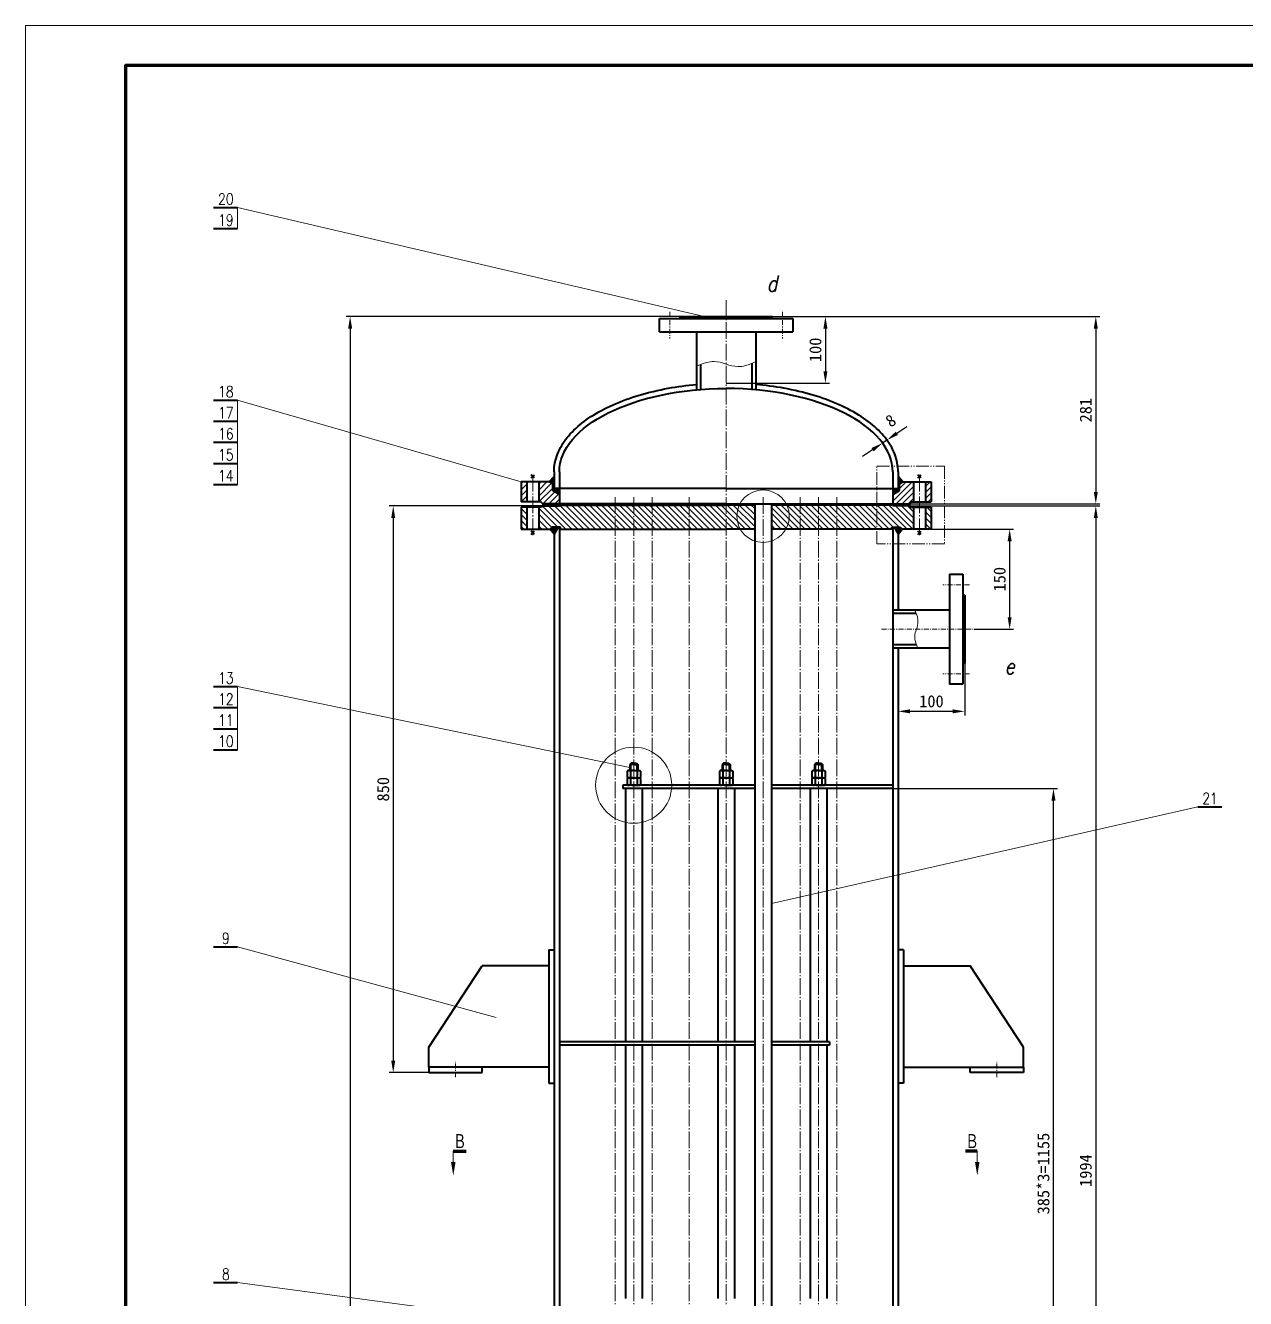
# Model space of a CAD drawing. Extents: x 577 to 4141, y -1551 to 10575.
# Drawn here: x 577 to 2407, y 8665 to 10575 of the extents above; entities that cross this region are included whole.
import ezdxf
from ezdxf.enums import TextEntityAlignment as Align

# ---------------------------------------------------------------- set-up
doc = ezdxf.new("R2010")
doc.units = 0
doc.header["$LTSCALE"] = 10
doc.header["$PDMODE"] = 1
for name, pattern in [('JXX-L', [2.95, 1.9, -0.25, 0.15, -0.25, 0.15, -0.25]), ('ZXX-L', [3.28, 2.5, -0.3, 0.18, -0.3]), ('ZXX-S', [1.27, 0.75, -0.2, 0.12, -0.2])]:
    doc.linetypes.add(name, pattern=pattern)
doc.layers.get('Defpoints').update_dxf_attribs({"linetype": 'CONTINUOUS'})
doc.layers.add('5剖面线层', color=2, linetype='CONTINUOUS')
for name, color, linetype, lineweight in [('A 粗实线', 1, 'CONTINUOUS', 40), ('B 细实线', 7, 'CONTINUOUS', 18), ('C 文 字', 2, 'CONTINUOUS', 20), ('D 短中心线', 3, 'ZXX-S', 18), ('E 长中心线', 3, 'ZXX-L', 18), ('I 长双点线', 3, 'JXX-L', 18), ('J 标注尺寸', 2, 'CONTINUOUS', 18)]:
    doc.layers.add(name, color=color, linetype=linetype, lineweight=lineweight)
doc.styles.add('ITALICT', font='ITALICT.shx', dxfattribs={"width": 0.7})
doc.styles.add('ROMANC', font='romanc', dxfattribs={"width": 0.7, "height": 6})
doc.styles.get("Standard").update_dxf_attribs({"font": 'SIMFANG.TTF'})
doc.styles.add('标题中文', font='SIMFANG.TTF', dxfattribs={"width": 0.7})
doc.dimstyles.new('通用标注4.0', dxfattribs={"dimscale": 6, "dimtxt": 3, "dimasz": 3, "dimexe": 1, "dimexo": 0, "dimgap": 1, "dimtad": 1, "dimdec": 0, "dimzin": 0, "dimdsep": 46, "dimtxsty": 'Standard', "dimcen": 0, "dimadec": 0, "dimazin": 0, "dimtfac": 0.375, "dimtdec": 0, "dimtmove": 2, "dimatfit": 3, "dimfxl": 0, "dimtzin": 0, "dimarcsym": 0})

# ---------------------------------------------------------------- blocks, each defined once
blk = doc.blocks.new('*D92')
at = {"layer": 'C 文 字', "color": 0, "lineweight": -2}
for p, q in [((1352.9, 9854.4), (1122.7, 9854.4)), ((1128.7, 9836.4), (1128.7, 9022.4)), ((1181.9, 9004.4), (1122.7, 9004.4))]:
    blk.add_line(p, q, dxfattribs=at)
at = {"layer": 'C 文 字', "color": 0}
for points in [[(1125.7, 9836.4), (1131.7, 9836.4), (1128.7, 9854.4)], [(1125.7, 9022.4), (1131.7, 9022.4), (1128.7, 9004.4)]]:
    blk.add_solid(points, dxfattribs=at)
at = {"layer": 'Defpoints', "color": 0}
for p in [(1352.9, 9854.4), (1128.7, 9004.4), (1181.9, 9004.4)]:
    blk.add_point(p, dxfattribs=at)
at = {"layer": 'C 文 字', "color": 0, "insert": (1113.7, 9429.4), "char_height": 18, "attachment_point": 5, "rotation": 90}
blk.add_mtext('850', dxfattribs=at)
blk = doc.blocks.new('*D64')
at = {"layer": 'C 文 字', "color": 0, "lineweight": -2}
for p, q in [((1558.9, 10138.4), (1058.1, 10138.4)), ((1064.1, 10120.4), (1064.1, 6059.4)), ((1576.9, 6041.4), (1058.1, 6041.4))]:
    blk.add_line(p, q, dxfattribs=at)
at = {"layer": 'C 文 字', "color": 0}
for points in [[(1061.1, 10120.4), (1067.1, 10120.4), (1064.1, 10138.4)], [(1061.1, 6059.4), (1067.1, 6059.4), (1064.1, 6041.4)]]:
    blk.add_solid(points, dxfattribs=at)
at = {"layer": 'Defpoints', "color": 0}
for p in [(1558.9, 10138.4), (1064.1, 6041.4), (1576.9, 6041.4)]:
    blk.add_point(p, dxfattribs=at)
at = {"layer": 'C 文 字', "color": 0, "insert": (1049.1, 8089.9), "char_height": 18, "attachment_point": 5, "rotation": 90}
blk.add_mtext('4120', dxfattribs=at)
blk = doc.blocks.new('*D74')
at = {"layer": 'C 文 字', "color": 0, "lineweight": -2}
for p, q in [((1877.9, 9430.4), (2124.9, 9430.4)), ((2118.9, 8293.4), (2118.9, 9412.4)), ((2004.1, 8275.4), (2124.9, 8275.4))]:
    blk.add_line(p, q, dxfattribs=at)
at = {"layer": 'C 文 字', "color": 0}
for points in [[(2115.9, 9412.4), (2121.9, 9412.4), (2118.9, 9430.4)], [(2115.9, 8293.4), (2121.9, 8293.4), (2118.9, 8275.4)]]:
    blk.add_solid(points, dxfattribs=at)
at = {"layer": 'Defpoints', "color": 0}
for p in [(1877.9, 9430.4), (2118.9, 9430.4), (2004.1, 8275.4)]:
    blk.add_point(p, dxfattribs=at)
at = {"layer": 'C 文 字', "color": 0, "insert": (2103.9, 8852.9), "char_height": 18, "attachment_point": 5, "rotation": 90}
blk.add_mtext('385*3=1155', dxfattribs=at)
blk = doc.blocks.new('*D73')
at = {"layer": 'C 文 字', "color": 0, "lineweight": -2}
for p, q in [((1902.9, 9854.4), (2188.4, 9854.4)), ((2182.4, 9836.4), (2182.4, 7878.4)), ((1902.9, 7860.4), (2188.4, 7860.4))]:
    blk.add_line(p, q, dxfattribs=at)
at = {"layer": 'C 文 字', "color": 0}
for points in [[(2179.4, 9836.4), (2185.4, 9836.4), (2182.4, 9854.4)], [(2179.4, 7878.4), (2185.4, 7878.4), (2182.4, 7860.4)]]:
    blk.add_solid(points, dxfattribs=at)
at = {"layer": 'Defpoints', "color": 0}
for p in [(1902.9, 9854.4), (1902.9, 7860.4), (2182.4, 7860.4)]:
    blk.add_point(p, dxfattribs=at)
at = {"layer": 'C 文 字', "color": 0, "insert": (2167.4, 8857.4), "char_height": 18, "attachment_point": 5, "rotation": 90}
blk.add_mtext('1994', dxfattribs=at)
blk = doc.blocks.new('*D103')
at = {"layer": 'C 文 字', "color": 0, "lineweight": -2}
for p, q in [((1884.1, 9963.2), (1899, 9973.3)), ((1864.8, 9945.4), (1859.2, 9953.6)), ((1862.6, 9948.7), (1869.2, 9953.2)), ((1871.4, 9949.9), (1865.8, 9958.1)), ((1847.7, 9938.6), (1832.7, 9928.5))]:
    blk.add_line(p, q, dxfattribs=at)
at = {"layer": 'C 文 字', "color": 0}
for points in [[(1846, 9941.1), (1849.3, 9936.1), (1862.6, 9948.7)], [(1882.4, 9965.7), (1885.8, 9960.7), (1869.2, 9953.2)]]:
    blk.add_solid(points, dxfattribs=at)
at = {"layer": 'Defpoints', "color": 0}
for p in [(1869.2, 9953.2), (1871.4, 9949.9), (1864.8, 9945.4)]:
    blk.add_point(p, dxfattribs=at)
at = {"layer": 'C 文 字', "color": 0, "insert": (1874.8, 9982.2), "char_height": 18, "attachment_point": 5, "rotation": 34.0697}
blk.add_mtext('8', dxfattribs=at)
blk = doc.blocks.new('*D99')
at = {"layer": 'C 文 字', "color": 0, "lineweight": -2}
for p, q in [((1761.3, 10138.4), (2188.4, 10138.4)), ((2182.4, 10120.4), (2182.4, 9875.4)), ((1902.9, 9857.4), (2188.4, 9857.4))]:
    blk.add_line(p, q, dxfattribs=at)
at = {"layer": 'C 文 字', "color": 0}
for points in [[(2179.4, 10120.4), (2185.4, 10120.4), (2182.4, 10138.4)], [(2179.4, 9875.4), (2185.4, 9875.4), (2182.4, 9857.4)]]:
    blk.add_solid(points, dxfattribs=at)
at = {"layer": 'Defpoints', "color": 0}
for p in [(1761.3, 10138.4), (1902.9, 9857.4), (2182.4, 9857.4)]:
    blk.add_point(p, dxfattribs=at)
at = {"layer": 'C 文 字', "color": 0, "insert": (2167.4, 9997.9), "char_height": 18, "attachment_point": 5, "rotation": 90}
blk.add_mtext('281', dxfattribs=at)
blk = doc.blocks.new('*D102')
at = {"layer": 'C 文 字', "color": 0, "lineweight": -2}
for p, q in [((1696.9, 10138.4), (1782.9, 10138.4)), ((1776.9, 10120.4), (1776.9, 10056.4)), ((1627.9, 10038.4), (1782.9, 10038.4))]:
    blk.add_line(p, q, dxfattribs=at)
at = {"layer": 'C 文 字', "color": 0}
for points in [[(1773.9, 10120.4), (1779.9, 10120.4), (1776.9, 10138.4)], [(1773.9, 10056.4), (1779.9, 10056.4), (1776.9, 10038.4)]]:
    blk.add_solid(points, dxfattribs=at)
at = {"layer": 'Defpoints', "color": 0}
for p in [(1696.9, 10138.4), (1627.9, 10038.4), (1776.9, 10038.4)]:
    blk.add_point(p, dxfattribs=at)
at = {"layer": 'C 文 字', "color": 0, "insert": (1761.9, 10088.4), "char_height": 18, "attachment_point": 5, "rotation": 90}
blk.add_mtext('100', dxfattribs=at)
blk = doc.blocks.new('*D100')
at = {"layer": 'C 文 字', "color": 0, "lineweight": -2}
for p, q in [((1985.9, 9618.4), (1985.9, 9540.2)), ((1885.9, 9548), (1885.9, 9540.2)), ((1967.9, 9546.2), (1903.9, 9546.2))]:
    blk.add_line(p, q, dxfattribs=at)
at = {"layer": 'C 文 字', "color": 0}
for points in [[(1903.9, 9549.2), (1903.9, 9543.2), (1885.9, 9546.2)], [(1967.9, 9549.2), (1967.9, 9543.2), (1985.9, 9546.2)]]:
    blk.add_solid(points, dxfattribs=at)
at = {"layer": 'Defpoints', "color": 0}
for p in [(1985.9, 9618.4), (1885.9, 9548), (1885.9, 9546.2)]:
    blk.add_point(p, dxfattribs=at)
at = {"layer": 'C 文 字', "color": 0, "insert": (1935.9, 9561.2), "char_height": 18, "attachment_point": 5}
blk.add_mtext('100', dxfattribs=at)
blk = doc.blocks.new('*D101')
at = {"layer": 'C 文 字', "color": 0, "lineweight": -2}
for p, q in [((1935.4, 9819.4), (2059.2, 9819.4)), ((2053.2, 9801.4), (2053.2, 9687.4)), ((2000.2, 9669.4), (2059.2, 9669.4))]:
    blk.add_line(p, q, dxfattribs=at)
at = {"layer": 'C 文 字', "color": 0}
for points in [[(2050.2, 9801.4), (2056.2, 9801.4), (2053.2, 9819.4)], [(2050.2, 9687.4), (2056.2, 9687.4), (2053.2, 9669.4)]]:
    blk.add_solid(points, dxfattribs=at)
at = {"layer": 'Defpoints', "color": 0}
for p in [(1935.4, 9819.4), (2000.2, 9669.4), (2053.2, 9669.4)]:
    blk.add_point(p, dxfattribs=at)
at = {"layer": 'C 文 字', "color": 0, "insert": (2038.2, 9744.4), "char_height": 18, "attachment_point": 5, "rotation": 90}
blk.add_mtext('150', dxfattribs=at)

msp = doc.modelspace()

# ---------------------------------------------------------------- hatches: boundary and pattern name
at = {"layer": '5剖面线层'}
h = msp.add_hatch(dxfattribs=at)
h.set_pattern_fill('ANSI37', color=256, scale=0.25, style=0)
h.set_pattern_definition([(45, (-8078.0047, 5688.6609), (-0.56126601, 0.56126601), []), (135, (-8078.0047, 5688.6609), (-0.56126601, -0.56126601), [])])
h.paths.add_polyline_path([(1369.93, 9898.39), (1362.73, 9890.39), (1367.93, 9887.39), (1367.93, 9877.39), (1377.93, 9871.62), (1377.93, 9880.39), (1369.93, 9880.39)])
h.paths.add_polyline_path([(1377.93, 9857.39), (1352.93, 9857.39), (1352.93, 9854.39), (1377.93, 9854.39)])
h.paths.add_polyline_path([(1375.93, 9822.39), (1366.93, 9822.39), (1363.93, 9819.39), (1369.93, 9812)])
h = msp.add_hatch(dxfattribs=at)
h.set_pattern_fill('ANSI37', color=256, scale=0.25, style=0)
h.set_pattern_definition([(135, (11333.8558, 5688.6609), (0.56126601, 0.56126601), []), (45, (11333.8558, 5688.6609), (0.56126601, -0.56126601), [])])
h.paths.add_polyline_path([(1885.93, 9898.39), (1893.12, 9890.39), (1887.93, 9887.39), (1887.93, 9877.39), (1877.93, 9871.62), (1877.93, 9880.39), (1885.93, 9880.39)])
h.paths.add_polyline_path([(1877.93, 9857.39), (1902.93, 9857.39), (1902.93, 9854.39), (1877.93, 9854.39)])
h.paths.add_polyline_path([(1879.93, 9822.39), (1888.93, 9822.39), (1891.93, 9819.39), (1885.93, 9812)])
h = msp.add_hatch(dxfattribs=at)
h.set_pattern_fill('ANSI31', color=256, scale=2, style=0)
h.set_pattern_definition([(45, (-8078.0047, 5688.661), (-4.490128, 4.490128), [])])
h.paths.add_polyline_path([(1367.93, 9887.39), (1362.73, 9890.39), (1346.93, 9890.39), (1346.93, 9860.39), (1349.93, 9860.39), (1352.93, 9857.39), (1377.93, 9857.39), (1377.93, 9871.62), (1367.93, 9877.39)])
h.paths.add_polyline_path([(1328.93, 9890.39), (1320.43, 9890.39), (1320.43, 9860.39), (1328.93, 9860.39)])
h.paths.add_polyline_path([(1908.93, 9890.39), (1893.12, 9890.39), (1887.93, 9887.39), (1887.93, 9877.39), (1877.93, 9871.62), (1877.93, 9857.39), (1902.93, 9857.39), (1905.93, 9860.39), (1908.93, 9860.39)])
h.paths.add_polyline_path([(1935.43, 9890.39), (1926.93, 9890.39), (1926.93, 9860.39), (1935.43, 9860.39)])
h = msp.add_hatch(dxfattribs=at)
h.set_pattern_fill('ANSI31', color=256, scale=2, angle=90, style=0)
h.set_pattern_definition([(135, (-8078.0047, 5688.661), (-4.490128, -4.490128), [])])
h.paths.add_polyline_path([(1461.65, 9855.39), (1378.93, 9855.39), (1377.93, 9854.39), (1352.93, 9854.39), (1350.93, 9852.39), (1346.93, 9852.39), (1346.93, 9819.39), (1363.93, 9819.39), (1366.93, 9822.39), (1379.43, 9822.39), (1379.43, 9819.39), (1461.65, 9819.39)])
h.paths.add_polyline_path([(1328.93, 9852.39), (1320.43, 9852.39), (1320.43, 9819.39), (1328.93, 9819.39)])
h.paths.add_polyline_path([(1489.36, 9855.39), (1461.65, 9855.39), (1461.65, 9819.39), (1489.36, 9819.39)])
h.paths.add_polyline_path([(1517.07, 9855.39), (1489.36, 9855.39), (1489.36, 9819.39), (1517.07, 9819.39)])
h.paths.add_polyline_path([(1572.5, 9855.39), (1517.07, 9855.39), (1517.07, 9819.39), (1572.5, 9819.39)])
h.paths.add_polyline_path([(1627.93, 9855.39), (1572.5, 9855.39), (1572.5, 9819.39), (1627.93, 9819.39)])
h.paths.add_polyline_path([(1670.85, 9855.39), (1627.93, 9855.39), (1627.93, 9819.39), (1670.85, 9819.39)])
h.paths.add_polyline_path([(1738.78, 9855.39), (1695.85, 9855.39), (1695.85, 9819.39), (1738.78, 9819.39)])
h.paths.add_polyline_path([(1766.49, 9855.39), (1738.78, 9855.39), (1738.78, 9819.39), (1766.49, 9819.39)])
h.paths.add_polyline_path([(1794.2, 9855.39), (1766.49, 9855.39), (1766.49, 9819.39), (1794.2, 9819.39)])
h.paths.add_polyline_path([(1908.93, 9852.39), (1904.93, 9852.39), (1902.93, 9854.39), (1877.93, 9854.39), (1876.93, 9855.39), (1794.2, 9855.39), (1794.2, 9819.39), (1876.43, 9819.39), (1876.43, 9822.39), (1888.93, 9822.39), (1891.93, 9819.39), (1908.93, 9819.39)])
h.paths.add_polyline_path([(1935.43, 9852.39), (1926.93, 9852.39), (1926.93, 9819.39), (1935.43, 9819.39)])

# ---------------------------------------------------------------- linework, layer by layer
at = {"layer": 'A 粗实线'}
for p, q in [((859.2, 10301.92), (895.31, 10301.92)), ((859.2, 10270.32), (895.31, 10270.32)), ((1527.93, 10135.39), (1727.93, 10135.39)), ((1527.93, 10115.39), (1527.93, 10135.39)), ((1558.93, 10138.39), (1696.93, 10138.39)), ((1558.93, 10135.39), (1558.93, 10138.39)), ((1696.93, 10135.39), (1696.93, 10138.39)), ((1696.93, 10138.39), (1696.93, 10138.39)), ((1727.93, 10135.39), (1727.93, 10115.39)), ((1527.93, 10115.39), (1727.93, 10115.39)), ((1583.43, 10115.39), (1583.43, 10028.4)), ((1672.43, 10115.39), (1672.43, 10028.4)), ((1589.43, 10066.18), (1589.43, 10028.9)), ((1666.43, 10068.02), (1666.43, 10028.9)), ((859.2, 10012.97), (895.31, 10012.97)), ((859.2, 9981.36), (895.31, 9981.36)), ((859.2, 9949.76), (895.31, 9949.76)), ((859.2, 9918.16), (895.31, 9918.16)), ((1335.48, 9896.21), (1340.37, 9901.1)), ((1340.37, 9896.21), (1335.48, 9901.1)), ((1362.73, 9890.39), (1369.93, 9898.39)), ((1369.93, 9905.39), (1369.93, 9880.39)), ((1377.93, 9905.39), (1377.93, 9854.39)), ((1877.93, 9905.39), (1877.93, 9854.39)), ((1885.93, 9905.39), (1885.93, 9880.39)), ((1893.12, 9890.39), (1885.93, 9898.39)), ((1915.48, 9896.21), (1920.37, 9901.1)), ((1920.37, 9896.21), (1915.48, 9901.1)), ((859.2, 9886.56), (895.31, 9886.56)), ((1362.73, 9890.39), (1320.43, 9890.39)), ((1320.43, 9890.39), (1320.43, 9860.39)), ((1328.93, 9890.39), (1328.93, 9860.39)), ((1346.93, 9890.39), (1346.93, 9860.39)), ((1367.93, 9887.39), (1362.73, 9890.39)), ((1367.93, 9877.39), (1367.93, 9887.39)), ((1377.93, 9871.62), (1367.93, 9877.39)), ((1627.93, 9880.39), (1369.93, 9880.39)), ((1377.93, 9880.39), (1369.93, 9880.39)), ((1627.93, 9880.39), (1885.93, 9880.39)), ((1877.93, 9880.39), (1885.93, 9880.39)), ((1877.93, 9871.62), (1887.93, 9877.39)), ((1887.93, 9887.39), (1893.12, 9890.39)), ((1887.93, 9877.39), (1887.93, 9887.39)), ((1893.12, 9890.39), (1935.43, 9890.39)), ((1908.93, 9890.39), (1908.93, 9860.39)), ((1926.93, 9890.39), (1926.93, 9860.39)), ((1935.43, 9890.39), (1935.43, 9860.39)), ((1349.93, 9860.39), (1320.43, 9860.39)), ((1352.93, 9857.39), (1349.93, 9860.39)), ((1352.93, 9854.39), (1350.93, 9852.39)), ((1627.93, 9857.39), (1352.93, 9857.39)), ((1352.93, 9857.39), (1352.93, 9854.39)), ((1352.93, 9854.39), (1377.93, 9854.39)), ((1377.93, 9854.39), (1378.93, 9855.39)), ((1378.93, 9855.39), (1627.93, 9855.39)), ((1627.93, 9857.39), (1902.93, 9857.39)), ((1670.85, 9855.39), (1627.93, 9855.39)), ((1670.85, 9857.39), (1670.85, 7857.39)), ((1695.85, 9857.39), (1695.85, 7857.39)), ((1876.93, 9855.39), (1695.85, 9855.39)), ((1877.93, 9854.39), (1876.93, 9855.39)), ((1902.93, 9854.39), (1877.93, 9854.39)), ((1902.93, 9857.39), (1905.93, 9860.39)), ((1902.93, 9857.39), (1902.93, 9854.39)), ((1902.93, 9854.39), (1904.93, 9852.39)), ((1905.93, 9860.39), (1935.43, 9860.39)), ((1350.93, 9852.39), (1320.43, 9852.39)), ((1320.43, 9852.39), (1320.43, 9819.39)), ((1328.93, 9852.39), (1328.93, 9819.39)), ((1346.93, 9852.39), (1346.93, 9819.39)), ((1904.93, 9852.39), (1935.43, 9852.39)), ((1908.93, 9852.39), (1908.93, 9819.39)), ((1926.93, 9852.39), (1926.93, 9819.39)), ((1935.43, 9852.39), (1935.43, 9819.39)), ((1320.43, 9819.39), (1363.93, 9819.39)), ((1340.37, 9811.4), (1335.48, 9816.3)), ((1335.48, 9811.4), (1340.37, 9816.3)), ((1366.93, 9822.39), (1363.93, 9819.39)), ((1369.93, 9812), (1363.93, 9819.39)), ((1379.43, 9822.39), (1366.93, 9822.39)), ((1375.93, 9822.39), (1369.93, 9812)), ((1377.93, 9822.39), (1377.93, 7892.39)), ((1377.93, 9819.39), (1627.93, 9819.39)), ((1379.43, 9819.39), (1379.43, 9822.39)), ((1670.85, 9819.39), (1627.93, 9819.39)), ((1877.93, 9819.39), (1695.85, 9819.39)), ((1876.43, 9822.39), (1888.93, 9822.39)), ((1876.43, 9819.39), (1876.43, 9822.39)), ((1877.93, 9822.39), (1877.93, 7892.39)), ((1879.93, 9822.39), (1885.93, 9812)), ((1885.93, 9812), (1891.93, 9819.39)), ((1888.93, 9822.39), (1891.93, 9819.39)), ((1935.43, 9819.39), (1891.93, 9819.39)), ((1920.37, 9811.4), (1915.48, 9816.3)), ((1915.48, 9811.4), (1920.37, 9816.3)), ((1369.93, 9812), (1369.93, 8073.89)), ((1885.93, 9812), (1885.93, 9697.89)), ((1962.93, 9751.89), (1962.93, 9586.89)), ((1962.93, 9751.89), (1982.93, 9751.89)), ((1982.93, 9751.89), (1982.93, 9586.89)), ((1982.93, 9720.39), (1985.93, 9720.39)), ((1985.93, 9720.39), (1985.93, 9618.39)), ((1962.93, 9697.89), (1877.93, 9697.89)), ((1913.18, 9692.89), (1877.93, 9692.89)), ((1913.42, 9645.89), (1877.93, 9645.89)), ((1962.93, 9640.89), (1877.93, 9640.89)), ((1885.93, 9640.89), (1885.93, 7902.79)), ((1982.93, 9618.39), (1985.93, 9618.39)), ((1985.93, 9618.39), (1985.93, 9618.39)), ((1982.93, 9586.89), (1962.93, 9586.89)), ((859.2, 9583.4), (895.31, 9583.4)), ((859.2, 9551.8), (895.31, 9551.8)), ((859.2, 9520.2), (895.31, 9520.2)), ((859.2, 9488.59), (895.31, 9488.59)), ((1480.7, 9457.39), (1479.36, 9456.62)), ((1479.36, 9456.62), (1479.36, 9447.17)), ((1489.36, 9457.39), (1480.7, 9457.39)), ((1485.36, 9468.29), (1483.36, 9466.29)), ((1489.36, 9466.29), (1483.36, 9466.29)), ((1483.36, 9466.29), (1483.36, 9457.39)), ((1484.36, 9456.62), (1484.36, 9447.17)), ((1489.36, 9468.29), (1485.36, 9468.29)), ((1489.36, 9468.29), (1493.36, 9468.29)), ((1489.36, 9466.29), (1495.36, 9466.29)), ((1489.36, 9457.39), (1498.02, 9457.39)), ((1493.36, 9468.29), (1495.36, 9466.29)), ((1494.36, 9456.62), (1494.36, 9447.17)), ((1495.36, 9466.29), (1495.36, 9457.39)), ((1498.02, 9457.39), (1499.36, 9456.62)), ((1499.36, 9456.62), (1499.36, 9447.17)), ((1619.27, 9457.39), (1617.93, 9456.62)), ((1617.93, 9456.62), (1617.93, 9447.17)), ((1627.93, 9457.39), (1619.27, 9457.39)), ((1623.93, 9468.29), (1621.93, 9466.29)), ((1621.93, 9466.29), (1621.93, 9457.39)), ((1627.93, 9466.29), (1621.93, 9466.29)), ((1622.93, 9456.62), (1622.93, 9447.17)), ((1627.93, 9468.29), (1623.93, 9468.29)), ((1627.93, 9468.29), (1631.93, 9468.29)), ((1627.93, 9466.29), (1633.93, 9466.29)), ((1627.93, 9457.39), (1636.59, 9457.39)), ((1631.93, 9468.29), (1633.93, 9466.29)), ((1632.93, 9456.62), (1632.93, 9447.17)), ((1633.93, 9466.29), (1633.93, 9457.39)), ((1636.59, 9457.39), (1637.93, 9456.62)), ((1637.93, 9456.62), (1637.93, 9447.17)), ((1757.83, 9457.39), (1756.49, 9456.62)), ((1756.49, 9456.62), (1756.49, 9447.17)), ((1766.49, 9457.39), (1757.83, 9457.39)), ((1762.49, 9468.29), (1760.49, 9466.29)), ((1760.49, 9466.29), (1760.49, 9457.39)), ((1766.49, 9466.29), (1760.49, 9466.29)), ((1761.49, 9456.62), (1761.49, 9447.17)), ((1766.49, 9468.29), (1762.49, 9468.29)), ((1766.49, 9468.29), (1770.49, 9468.29)), ((1766.49, 9466.29), (1772.49, 9466.29)), ((1766.49, 9457.39), (1775.15, 9457.39)), ((1770.49, 9468.29), (1772.49, 9466.29)), ((1771.49, 9456.62), (1771.49, 9447.17)), ((1772.49, 9466.29), (1772.49, 9457.39)), ((1775.15, 9457.39), (1776.49, 9456.62)), ((1776.49, 9456.62), (1776.49, 9447.17)), ((1670.85, 9435.39), (1472.93, 9435.39)), ((1472.93, 9435.39), (1472.93, 9430.39)), ((1480.7, 9446.39), (1479.36, 9447.17)), ((1480.7, 9446.39), (1479.36, 9445.62)), ((1479.36, 9445.62), (1479.36, 9436.17)), ((1480.7, 9435.39), (1479.36, 9436.17)), ((1489.36, 9446.39), (1480.7, 9446.39)), ((1489.36, 9446.39), (1480.7, 9446.39)), ((1489.36, 9435.39), (1480.7, 9435.39)), ((1484.36, 9445.62), (1484.36, 9436.17)), ((1489.36, 9446.39), (1498.02, 9446.39)), ((1489.36, 9446.39), (1498.02, 9446.39)), ((1489.36, 9435.39), (1498.02, 9435.39)), ((1494.36, 9445.62), (1494.36, 9436.17)), ((1498.02, 9446.39), (1499.36, 9447.17)), ((1498.02, 9446.39), (1499.36, 9445.62)), ((1498.02, 9435.39), (1499.36, 9436.17)), ((1499.36, 9445.62), (1499.36, 9436.17)), ((1619.27, 9446.39), (1617.93, 9447.17)), ((1619.27, 9446.39), (1617.93, 9445.62)), ((1617.93, 9445.62), (1617.93, 9436.17)), ((1619.27, 9435.39), (1617.93, 9436.17)), ((1627.93, 9446.39), (1619.27, 9446.39)), ((1627.93, 9446.39), (1619.27, 9446.39)), ((1627.93, 9435.39), (1619.27, 9435.39)), ((1622.93, 9445.62), (1622.93, 9436.17)), ((1627.93, 9446.39), (1636.59, 9446.39)), ((1627.93, 9446.39), (1636.59, 9446.39)), ((1627.93, 9435.39), (1636.59, 9435.39)), ((1632.93, 9445.62), (1632.93, 9436.17)), ((1636.59, 9446.39), (1637.93, 9447.17)), ((1636.59, 9446.39), (1637.93, 9445.62)), ((1636.59, 9435.39), (1637.93, 9436.17)), ((1637.93, 9445.62), (1637.93, 9436.17)), ((1877.93, 9435.39), (1695.85, 9435.39)), ((1757.83, 9446.39), (1756.49, 9447.17)), ((1757.83, 9446.39), (1756.49, 9445.62)), ((1756.49, 9445.62), (1756.49, 9436.17)), ((1757.83, 9435.39), (1756.49, 9436.17)), ((1766.49, 9446.39), (1757.83, 9446.39)), ((1766.49, 9446.39), (1757.83, 9446.39)), ((1766.49, 9435.39), (1757.83, 9435.39)), ((1761.49, 9445.62), (1761.49, 9436.17)), ((1766.49, 9446.39), (1775.15, 9446.39)), ((1766.49, 9446.39), (1775.15, 9446.39)), ((1766.49, 9435.39), (1775.15, 9435.39)), ((1771.49, 9445.62), (1771.49, 9436.17)), ((1775.15, 9446.39), (1776.49, 9447.17)), ((1775.15, 9446.39), (1776.49, 9445.62)), ((1775.15, 9435.39), (1776.49, 9436.17)), ((1776.49, 9445.62), (1776.49, 9436.17)), ((1670.85, 9430.39), (1472.93, 9430.39)), ((1476.86, 9430.39), (1476.86, 9050.39)), ((1501.86, 9430.39), (1501.86, 9050.39)), ((1615.43, 9430.39), (1615.43, 9050.39)), ((1640.43, 9430.39), (1640.43, 9050.39)), ((1877.93, 9430.39), (1695.85, 9430.39)), ((1753.99, 9430.39), (1753.99, 9050.39)), ((1778.99, 9430.39), (1778.99, 9050.39)), ((2335.23, 9402.77), (2371.34, 9402.77)), ((859.2, 9193.05), (895.31, 9193.05)), ((1361.93, 9188.39), (1361.93, 8988.39)), ((1361.93, 9188.39), (1369.93, 9188.39)), ((1893.93, 9188.39), (1885.93, 9188.39)), ((1893.93, 9188.39), (1893.93, 8988.39)), ((1181.93, 9042.39), (1261.93, 9164.39)), ((1361.93, 9164.39), (1261.93, 9164.39)), ((1893.93, 9164.39), (1993.93, 9164.39)), ((2073.93, 9042.39), (1993.93, 9164.39)), ((1181.93, 9012.39), (1181.93, 9042.39)), ((1670.85, 9050.39), (1377.93, 9050.39)), ((1670.85, 9045.39), (1377.93, 9045.39)), ((1476.86, 9045.56), (1476.86, 8665.56)), ((1501.86, 9045.56), (1501.86, 8665.56)), ((1615.43, 9045.56), (1615.43, 8665.56)), ((1640.43, 9045.56), (1640.43, 8665.56)), ((1782.93, 9050.39), (1695.85, 9050.39)), ((1782.93, 9045.39), (1695.85, 9045.39)), ((1753.99, 9045.56), (1753.99, 8665.56)), ((1778.99, 9045.56), (1778.99, 8665.56)), ((1782.93, 9050.39), (1782.93, 9045.39)), ((2073.93, 9012.39), (2073.93, 9042.39)), ((1361.93, 9012.39), (1181.93, 9012.39)), ((1181.93, 9012.39), (1181.93, 9004.39)), ((1181.93, 9004.39), (1261.93, 9004.39)), ((1261.93, 9004.39), (1261.93, 9012.39)), ((1893.93, 9012.39), (2073.93, 9012.39)), ((1993.93, 9004.39), (1993.93, 9012.39)), ((2073.93, 9004.39), (1993.93, 9004.39)), ((2073.93, 9012.39), (2073.93, 9004.39)), ((1361.93, 8988.39), (1369.93, 8988.39)), ((1893.93, 8988.39), (1885.93, 8988.39)), ((859.2, 8689.31), (895.31, 8689.31))]:
    msp.add_line(p, q, dxfattribs=at)
at = {"layer": 'A 粗实线', "lineweight": 80}
for p, q in [((1218.77, 8886.62), (1238.25, 8886.62)), ((2004.61, 8886.62), (1987.08, 8886.62))]:
    msp.add_line(p, q, dxfattribs=at)
at = {"layer": 'A 粗实线', "color": 5, "lineweight": 120}
msp.add_lwpolyline([(4081.15, 5588.94), (4081.15, 10514.94), (727.15, 10514.94), (727.15, 5588.94)], close=True, dxfattribs=at)
at = {"layer": 'A 粗实线'}
for centre, radius, start, end in [((1477.92, 9435.17), 22.4, 73.27658, 82.8585), ((1489.36, 9440.85), 16.55, 90, 107.58795), ((1489.36, 9440.85), 16.55, 72.41205, 90), ((1500.81, 9435.17), 22.4, 97.1415, 106.72342), ((1616.48, 9435.17), 22.4, 73.27658, 82.8585), ((1627.93, 9440.85), 16.55, 90, 107.58795), ((1627.93, 9440.85), 16.55, 72.41205, 90), ((1639.37, 9435.17), 22.4, 97.1415, 106.72342), ((1755.05, 9435.17), 22.4, 73.27658, 82.8585), ((1766.49, 9440.85), 16.55, 90, 107.58795), ((1766.49, 9440.85), 16.55, 72.41205, 90), ((1777.93, 9435.17), 22.4, 97.1415, 106.72342), ((1477.92, 9468.62), 22.4, 277.1415, 286.72342), ((1477.92, 9424.17), 22.4, 73.27658, 82.8585), ((1477.92, 9457.62), 22.4, 277.1415, 286.72342), ((1489.36, 9462.94), 16.55, 252.41205, 270), ((1489.36, 9429.85), 16.55, 90, 107.58795), ((1489.36, 9451.94), 16.55, 252.41205, 270), ((1489.36, 9462.94), 16.55, 270, 287.58795), ((1489.36, 9429.85), 16.55, 72.41205, 90), ((1489.36, 9451.94), 16.55, 270, 287.58795), ((1500.81, 9468.62), 22.4, 253.27658, 262.8585), ((1500.81, 9424.17), 22.4, 97.1415, 106.72342), ((1500.81, 9457.62), 22.4, 253.27658, 262.8585), ((1616.48, 9468.62), 22.4, 277.1415, 286.72342), ((1616.48, 9424.17), 22.4, 73.27658, 82.8585), ((1616.48, 9457.62), 22.4, 277.1415, 286.72342), ((1627.93, 9462.94), 16.55, 252.41205, 270), ((1627.93, 9429.85), 16.55, 90, 107.58795), ((1627.93, 9451.94), 16.55, 252.41205, 270), ((1627.93, 9462.94), 16.55, 270, 287.58795), ((1627.93, 9429.85), 16.55, 72.41205, 90), ((1627.93, 9451.94), 16.55, 270, 287.58795), ((1639.37, 9468.62), 22.4, 253.27658, 262.8585), ((1639.37, 9424.17), 22.4, 97.1415, 106.72342), ((1639.37, 9457.62), 22.4, 253.27658, 262.8585), ((1755.05, 9468.62), 22.4, 277.1415, 286.72342), ((1755.05, 9424.17), 22.4, 73.27658, 82.8585), ((1755.05, 9457.62), 22.4, 277.1415, 286.72342), ((1766.49, 9462.94), 16.55, 252.41205, 270), ((1766.49, 9429.85), 16.55, 90, 107.58795), ((1766.49, 9451.94), 16.55, 252.41205, 270), ((1766.49, 9462.94), 16.55, 270, 287.58795), ((1766.49, 9429.85), 16.55, 72.41205, 90), ((1766.49, 9451.94), 16.55, 270, 287.58795), ((1777.93, 9468.62), 22.4, 253.27658, 262.8585), ((1777.93, 9424.17), 22.4, 97.1415, 106.72342), ((1777.93, 9457.62), 22.4, 253.27658, 262.8585)]:
    msp.add_arc(centre, radius, start, end, dxfattribs=at)
at = {"layer": 'A 粗实线', "extrusion": (0, 0, -1)}
msp.add_ellipse((1627.93, 9905.39), major_axis=(250, 0), ratio=0.5, start_param=3.1415927, end_param=4.712389, dxfattribs=at)
at = {"layer": 'A 粗实线'}
msp.add_ellipse((1627.93, 9905.39), major_axis=(-250, 0), ratio=0.5, start_param=3.1415927, end_param=4.712389, dxfattribs=at)
for points in [[(1369.93, 9905.39), (1369.93, 9909.91), (1370.36, 9914.42), (1372.08, 9923.36), (1373.37, 9927.79), (1376.76, 9936.5), (1378.86, 9940.78), (1386.08, 9952.98), (1392.22, 9960.64), (1406.96, 9975.11), (1415.58, 9981.91), (1435.28, 9994.74), (1446.45, 10000.74), (1470.72, 10011.52), (1483.83, 10016.32), (1511.53, 10024.57), (1526.14, 10028.03), (1554.95, 10033.26), (1569.08, 10035.15), (1583.43, 10036.43)], [(1885.93, 9905.39), (1885.93, 9909.91), (1885.49, 9914.42), (1883.77, 9923.36), (1882.48, 9927.79), (1879.1, 9936.5), (1877, 9940.78), (1869.77, 9952.98), (1863.63, 9960.64), (1848.89, 9975.11), (1840.27, 9981.91), (1820.57, 9994.74), (1809.4, 10000.74), (1785.13, 10011.52), (1772.03, 10016.32), (1744.32, 10024.57), (1729.72, 10028.03), (1700.9, 10033.26), (1686.77, 10035.15), (1672.43, 10036.43)]]:
    msp.add_open_spline(points, degree=3, knots=[3.1415927, 3.1415927, 3.1415927, 3.1415927, 3.2375845, 3.2375845, 3.3335764, 3.3335764, 3.4295683, 3.4295683, 3.6130013, 3.6130013, 3.7964343, 3.7964343, 3.9857441, 3.9857441, 4.175054, 4.175054, 4.3643638, 4.3643638, 4.536316, 4.536316, 4.536316, 4.536316], dxfattribs=at)
at = {"layer": 'B 细实线'}
for p, q in [((895.31, 10270.32), (895.31, 10301.92)), ((895.31, 9981.36), (895.31, 10012.97)), ((895.31, 9949.76), (895.31, 9981.36)), ((895.31, 9918.16), (895.31, 9949.76)), ((895.31, 9886.56), (895.31, 9918.16)), ((895.31, 9551.8), (895.31, 9583.4)), ((895.31, 9520.2), (895.31, 9551.8)), ((895.31, 9488.59), (895.31, 9520.2)), ((1485.36, 9468.29), (1485.36, 9457.39)), ((1493.36, 9468.29), (1493.36, 9457.39)), ((1623.93, 9468.29), (1623.93, 9457.39)), ((1631.93, 9468.29), (1631.93, 9457.39)), ((1762.49, 9468.29), (1762.49, 9457.39)), ((1770.49, 9468.29), (1770.49, 9457.39)), ((1218.77, 8886.62), (1218.77, 8870.25)), ((2004.61, 8886.62), (2004.61, 8870.25))]:
    msp.add_line(p, q, dxfattribs=at)
msp.add_lwpolyline([(4141.15, 5528.94), (4141.15, 10574.94), (577.15, 10574.94), (577.15, 5528.94)], close=True, dxfattribs=at)
for points in [[(1583.43, 10063.39, -0.051394), (1598.81, 10069.43, -0.0747555), (1610.13, 10070.81, -0.0891729), (1627.93, 10067.1, 0.0891729), (1645.73, 10063.39, 0.0747555), (1657.04, 10064.78, 0.051394), (1672.43, 10070.81)], [(1910.93, 9697.89, -0.051394), (1914.79, 9688.04, -0.0747555), (1915.68, 9680.79, -0.0891729), (1913.3, 9669.39, 0.0891729), (1910.93, 9657.99, 0.0747555), (1911.81, 9650.75, 0.051394), (1915.68, 9640.89)]]:
    msp.add_lwpolyline(points, format="xyb", dxfattribs=at)
for points in [[(1215.37, 8870.25), (1222.18, 8870.25), (1218.77, 8849.83)], [(2001.21, 8870.25), (2008.01, 8870.25), (2004.61, 8849.83)]]:
    msp.add_solid(points, dxfattribs=at)
at = {"layer": 'C 文 字'}
for p, q in [((1595.06, 10138.39), (895.31, 10301.92)), ((1320.43, 9890.39), (895.31, 10012.97)), ((1483.36, 9461.84), (895.31, 9583.4)), ((1695.85, 9258), (2335.23, 9402.77)), ((1283.26, 9086.75), (895.31, 9193.05)), ((1369.93, 8625.93), (895.31, 8689.31))]:
    msp.add_line(p, q, dxfattribs=at)
for centre, radius in [((1683.35, 9838.9), 39.35), ((1489.36, 9435.39), 57.05)]:
    msp.add_circle(centre, radius, dxfattribs=at)
at = {"layer": 'D 短中心线'}
for p, q in [((1543.43, 10145.39), (1543.43, 10105.39)), ((1712.43, 10145.39), (1712.43, 10105.39)), ((1992.93, 9736.14), (1952.93, 9736.14)), ((1860.93, 9669.39), (2000.18, 9669.39)), ((1992.93, 9602.64), (1952.93, 9602.64)), ((1221.93, 8997.74), (1221.93, 9020.74)), ((2033.93, 8997.74), (2033.93, 9020.74))]:
    msp.add_line(p, q, dxfattribs=at)
at = {"layer": 'E 长中心线'}
for p, q in [((1627.93, 10162.8), (1627.93, 8515.13)), ((1337.93, 9810.47), (1337.93, 9902.12)), ((1917.93, 9810.47), (1917.93, 9902.12)), ((1461.65, 9867.39), (1461.65, 7809.39)), ((1489.36, 9867.39), (1489.36, 7829.96)), ((1517.07, 9867.39), (1517.07, 7809.39)), ((1572.5, 9867.39), (1572.5, 7809.39)), ((1683.35, 9867.39), (1683.35, 7809.39)), ((1738.78, 9867.39), (1738.78, 7809.39)), ((1766.49, 9867.39), (1766.49, 7821.39)), ((1794.2, 9867.39), (1794.2, 7809.39))]:
    msp.add_line(p, q, dxfattribs=at)
at = {"layer": 'I 长双点线'}
msp.add_lwpolyline([(1853.77, 9913.79), (1955.45, 9913.79), (1955.45, 9797.43), (1853.77, 9797.43)], close=True, dxfattribs=at)

# ---------------------------------------------------------------- texts
at = {"layer": 'C 文 字', "style": 'ROMANC', "width": 0.8}
for s, height, p in [('20', 16.936, (877.65, 10314.63)), ('19', 16.936, (877.65, 10283.03)), ('18', 16.936, (877.65, 10025.67)), ('17', 16.936, (877.65, 9994.07)), ('16', 16.936, (877.65, 9962.47)), ('15', 16.936, (877.65, 9930.87)), ('14', 16.936, (877.65, 9899.27)), ('13', 16.936, (877.65, 9596.11)), ('12', 16.936, (877.65, 9564.51)), ('11', 16.936, (877.65, 9532.9)), ('10', 16.936, (877.65, 9501.3)), ('21', 16.936, (2353.68, 9415.48)), ('9', 16.94, (877.65, 9205.76)), ('8', 16.94, (877.65, 8702.02))]:
    msp.add_text(s, height=height, dxfattribs=at).set_placement(p, align=Align.MIDDLE)
at = {"layer": 'C 文 字', "style": 'ITALICT', "width": 0.8}
for s, p in [('d', (1689.03, 10175.83)), ('e', (2045.91, 9601.82))]:
    msp.add_text(s, height=24, dxfattribs=at).set_placement(p)
at = {"layer": 'J 标注尺寸', "style": '标题中文', "width": 0.7}
for p in [(1218.5, 8891.12), (1986.8, 8891.12)]:
    msp.add_text('Ｂ', height=21, dxfattribs=at).set_placement(p)

# ---------------------------------------------------------------- dimensions: what is measured, and where the dimension line sits
at = {"layer": 'C 文 字'}
for base, p1, p2, text, picture, middle in [((1064.11, 6041.39), (1558.93, 10138.39), (1576.93, 6041.39), '4120', '*D64', (1049.11, 8089.89)), ((1776.93, 10038.39), (1696.93, 10138.39), (1627.93, 10038.39), '100', '*D102', (1761.93, 10088.39)), ((2118.88, 9430.39), (2004.09, 8275.39), (1877.93, 9430.39), '385*3=<>', '*D74', (2103.88, 8852.89))]:
    dim = msp.add_linear_dim(base=base, p1=p1, p2=p2, angle=90, text=text, dimstyle='通用标注4.0', dxfattribs=at)
    dim.commit()
    dim.dimension.update_dxf_attribs({"geometry": picture, "text_midpoint": middle})
for base, p1, p2, picture, middle in [((2182.37, 9857.39), (1761.29, 10138.39), (1902.93, 9857.39), '*D99', (2167.37, 9997.89)), ((1128.75, 9004.39), (1352.93, 9854.39), (1181.93, 9004.39), '*D92', (1113.75, 9429.39)), ((2182.37, 7860.39), (1902.93, 9854.39), (1902.93, 7860.39), '*D73', (2167.37, 8857.39)), ((2053.23, 9669.39), (1935.43, 9819.39), (2000.18, 9669.39), '*D101', (2038.23, 9744.39))]:
    dim = msp.add_linear_dim(base=base, p1=p1, p2=p2, angle=90, dimstyle='通用标注4.0', dxfattribs=at)
    dim.commit()
    dim.dimension.update_dxf_attribs({"geometry": picture, "text_midpoint": middle})
dim = msp.add_linear_dim(base=(1869.19, 9953.15), p1=(1864.75, 9945.43), p2=(1871.38, 9949.91), angle=34.06967, dimstyle='通用标注4.0', dxfattribs=at)
dim.commit()
dim.dimension.update_dxf_attribs({"geometry": '*D103', "text_midpoint": (1874.81, 9982.16), "dimtype": 161})
dim = msp.add_linear_dim(base=(1885.93, 9546.24), p1=(1985.93, 9618.39), p2=(1885.93, 9548.01), dimstyle='通用标注4.0', dxfattribs=at)
dim.commit()
dim.dimension.update_dxf_attribs({"geometry": '*D100', "text_midpoint": (1935.93, 9561.24)})

doc.saveas('drawing.dxf')
